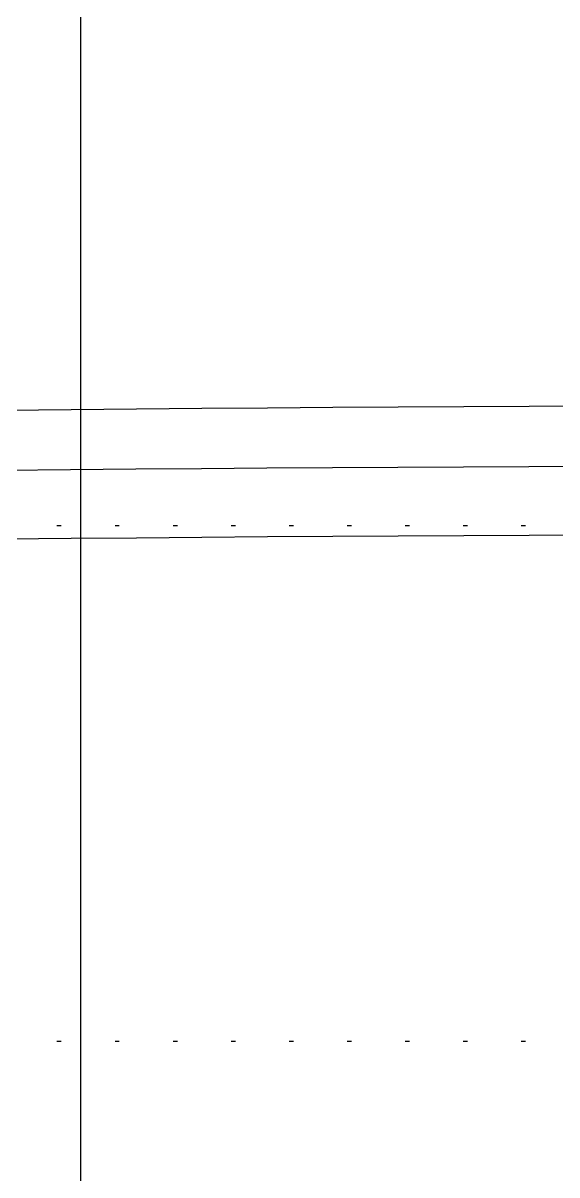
# Model space of a CAD drawing. Header units: millimetres. Extents: x -1499 to 6658, y -12483 to -6008.
# Drawn here: x 3134.82 to 3147.24, y -10784.17 to -10757.36 of the extents above; entities that cross this region are included whole.
import ezdxf

# ---------------------------------------------------------------- set-up
doc = ezdxf.new("R2010")
doc.units = ezdxf.units.MM
doc.linetypes.add('A-DOTLN01H', pattern=[0.125, 0, -0.125])
for name, color, linetype in [('CR-GRID', 56, 'A-DOTLN01H'), ('CS-CONC-MAJR', 4, 'Continuous'), ('CS-EXCV', 3, 'A-DIGLN01'), ('수직그리드', 1, 'Continuous')]:
    doc.layers.add(name, color=color, linetype=linetype)
doc.linetypes.add('A-DIGLN01', pattern='A,0.9,-0.2,[19,kscals.shx,S=0.1,R=180,X=0,Y=0],0.9', length=2)

msp = doc.modelspace()

# ---------------------------------------------------------------- linework, layer by layer
at = {"layer": 'CR-GRID', "linetype": 'A-DOTLN01H', "ltscale": 10}
for p, q in [((696.157, -10769.058), (6196.157, -10769.058)), ((696.157, -10781.058), (6196.157, -10781.058))]:
    msp.add_line(p, q, dxfattribs=at)
at = {"layer": 'CS-CONC-MAJR'}
for points in [[(3151.153, -10767.671, 0.044471), (2763.564, -10803.162), (2327.157, -10881.663)], [(3151.157, -10769.271, 0.044472), (2763.849, -10804.736), (2327.157, -10883.289)]]:
    msp.add_lwpolyline(points, format="xyb", dxfattribs=at)
at = {"layer": 'CS-EXCV', "ltscale": 5}
msp.add_lwpolyline([(3151.157, -10766.271, 0.044472), (2763.849, -10801.736), (2327.157, -10880.289)], format="xyb", dxfattribs=at)
at = {"layer": '수직그리드'}
msp.add_line((3136.157, -10678.572), (3136.157, -11873.058), dxfattribs=at)

doc.saveas('drawing.dxf')
